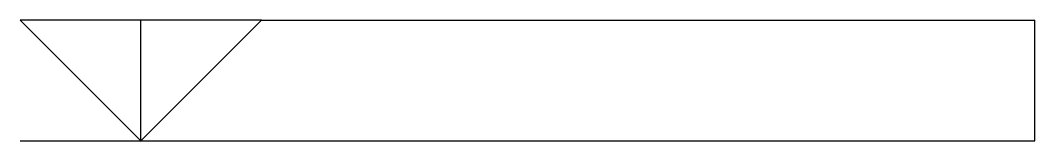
# Model space of a CAD drawing. Extents: x -14 to 100, y 0 to 14.
import ezdxf

# ---------------------------------------------------------------- set-up
doc = ezdxf.new("R2010")
doc.units = 0
doc.layers.get('0').update_dxf_attribs({"linetype": 'CONTINUOUS'})

msp = doc.modelspace()

# ---------------------------------------------------------------- linework, layer by layer
at = {"linetype": 'CONTINUOUS'}
for p, q in [((13.5, 13.5), (-13.5, 13.5)), ((-13.5, 13.5), (0, 0)), ((13.5, 13.5), (-13.5, 13.5)), ((-13.5, 13.5), (0, 0)), ((0, 0), (0, 13.5)), ((0, 0), (13.5, 13.5)), ((0, 0), (13.5, 13.5)), ((13.5, 13.5), (100, 13.5)), ((100, 0), (100, 13.5)), ((-13.5, 0), (100, 0))]:
    msp.add_line(p, q, dxfattribs=at)

doc.saveas('drawing.dxf')
